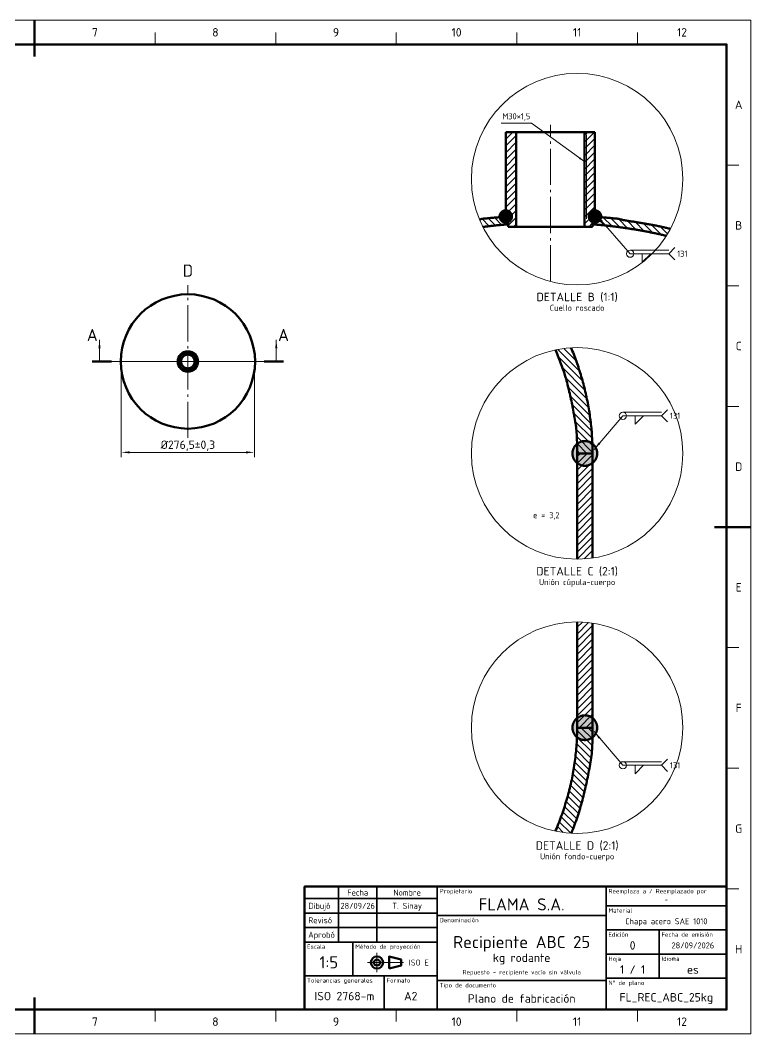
# Model space of a CAD drawing. Header units: millimetres. Extents: x 0 to 594, y 0 to 420.
# Drawn here: x 291.1 to 594, y 0 to 420 of the extents above; entities that cross this region are included whole.
import ezdxf
from ezdxf.enums import TextEntityAlignment as Align

# ---------------------------------------------------------------- set-up
doc = ezdxf.new("R2010")
doc.units = ezdxf.units.MM
doc.linetypes.add('IRAM-F-TRAZO-PUNTO', pattern=[20, 15, -2, 1, -2])
for name, color, linetype, lineweight in [('01-VISIBLE', 7, 'CONTINUOUS', 70), ('03-EJE', 1, 'IRAM-F-TRAZO-PUNTO', 18), ('04-COTA', 3, 'CONTINUOUS', 18), ('05-RAYADO', 8, 'CONTINUOUS', 18), ('06-TEXTO', 7, 'CONTINUOUS', 25), ('07-RECUADRO', 7, 'CONTINUOUS', 70), ('08-FINA', 5, 'CONTINUOUS', 18), ('10-ROTULO', 7, 'CONTINUOUS', 35), ('11-TEXTO-ROTULO', 7, 'CONTINUOUS', 25), ('12-SOLDADURA', 6, 'CONTINUOUS', 18)]:
    doc.layers.add(name, color=color, linetype=linetype, lineweight=lineweight)
doc.styles.add('ISO3098', font='isocpeur.ttf')
doc.dimstyles.new('FLAMA-IRAM', dxfattribs={"dimtxt": 3.5, "dimasz": 3.5, "dimexe": 2, "dimexo": 1.5, "dimgap": 1, "dimtad": 1, "dimdec": 1, "dimtxsty": 'ISO3098', "dimblk": 'IRAM_FLECHA', "dimblk1": 'IRAM_FLECHA', "dimblk2": 'IRAM_FLECHA', "dimcen": 2.5, "dimclrd": 3, "dimclre": 3, "dimclrt": 3, "dimazin": 3, "dimtfac": 1, "dimtmove": 0, "dimatfit": 3, "dimlwd": 18, "dimlwe": 18})

# ---------------------------------------------------------------- blocks, each defined once
blk = doc.blocks.new('IRAM_FLECHA')
blk.add_solid([(0, 0), (-1, 0.125), (-1, -0.125)])

msp = doc.modelspace()

# ---------------------------------------------------------------- hatches: boundary and pattern name
at = {"layer": '05-RAYADO'}
h = msp.add_hatch(dxfattribs=at)
h.set_pattern_fill('ANSI31', scale=0.62992)
h.paths.add_polyline_path([(493.39, 334.46), (493.39, 338.667), (492.4, 338.667), (492.4, 373.667), (496.712, 373.667), (496.712, 334.46)])
h = msp.add_hatch(dxfattribs=at)
h.set_pattern_fill('ANSI31', scale=0.62992)
h.paths.add_polyline_path([(528.41, 338.667), (528.41, 334.46), (525.088, 334.46), (525.088, 373.667), (529.4, 373.667), (529.4, 338.667)])
h = msp.add_hatch(color=7, dxfattribs=at)
h.dxf.hatch_style = 1
h.paths.add_polyline_path([(489.848, 338.868), (489.872, 339.067), (489.911, 339.264), (489.965, 339.458), (490.035, 339.646), (490.119, 339.829), (490.217, 340.004), (490.329, 340.171), (490.453, 340.329), (490.59, 340.477), (490.737, 340.613), (490.895, 340.738), (491.062, 340.849), (491.238, 340.948), (491.42, 341.032), (491.609, 341.101), (491.802, 341.156), (492, 341.195), (492.199, 341.219), (492.4, 341.227), (492.601, 341.219), (492.8, 341.195), (492.998, 341.156), (493.191, 341.101), (493.38, 341.032), (493.562, 340.948), (493.738, 340.849), (493.905, 340.738), (494.063, 340.613), (494.21, 340.477), (494.347, 340.329), (494.471, 340.171), (494.583, 340.004), (494.681, 339.829), (494.765, 339.646), (494.835, 339.458), (494.889, 339.264), (494.928, 339.067), (494.952, 338.868), (494.96, 338.667), (494.952, 338.466), (494.928, 338.266), (494.889, 338.069), (494.835, 337.876), (494.765, 337.687), (494.681, 337.504), (494.583, 337.329), (494.471, 337.162), (494.347, 337.004), (494.21, 336.856), (494.063, 336.72), (493.905, 336.596), (493.738, 336.484), (493.562, 336.386), (493.38, 336.302), (493.191, 336.232), (492.998, 336.177), (492.8, 336.138), (492.601, 336.115), (492.4, 336.107), (492.199, 336.115), (492, 336.138), (491.802, 336.177), (491.609, 336.232), (491.42, 336.302), (491.238, 336.386), (491.062, 336.484), (490.895, 336.596), (490.737, 336.72), (490.59, 336.856), (490.453, 337.004), (490.329, 337.162), (490.217, 337.329), (490.119, 337.504), (490.035, 337.687), (489.965, 337.876), (489.911, 338.069), (489.872, 338.266), (489.848, 338.466), (489.84, 338.667)])
h = msp.add_hatch(color=7, dxfattribs=at)
h.dxf.hatch_style = 1
h.paths.add_polyline_path([(531.952, 338.466), (531.928, 338.266), (531.889, 338.069), (531.835, 337.876), (531.765, 337.687), (531.681, 337.504), (531.583, 337.329), (531.471, 337.162), (531.347, 337.004), (531.21, 336.856), (531.063, 336.72), (530.905, 336.596), (530.738, 336.484), (530.562, 336.386), (530.38, 336.302), (530.191, 336.232), (529.998, 336.177), (529.8, 336.138), (529.601, 336.115), (529.4, 336.107), (529.199, 336.115), (529, 336.138), (528.802, 336.177), (528.609, 336.232), (528.42, 336.302), (528.238, 336.386), (528.062, 336.484), (527.895, 336.596), (527.737, 336.72), (527.59, 336.856), (527.453, 337.004), (527.329, 337.162), (527.217, 337.329), (527.119, 337.504), (527.035, 337.687), (526.965, 337.876), (526.911, 338.069), (526.872, 338.266), (526.848, 338.466), (526.84, 338.667), (526.848, 338.868), (526.872, 339.067), (526.911, 339.264), (526.965, 339.458), (527.035, 339.646), (527.119, 339.829), (527.217, 340.004), (527.329, 340.171), (527.453, 340.329), (527.59, 340.477), (527.737, 340.613), (527.895, 340.738), (528.062, 340.849), (528.238, 340.948), (528.42, 341.032), (528.609, 341.101), (528.802, 341.156), (529, 341.195), (529.199, 341.219), (529.4, 341.227), (529.601, 341.219), (529.8, 341.195), (529.998, 341.156), (530.191, 341.101), (530.38, 341.032), (530.562, 340.948), (530.738, 340.849), (530.905, 340.738), (531.063, 340.613), (531.21, 340.477), (531.347, 340.329), (531.471, 340.171), (531.583, 340.004), (531.681, 339.829), (531.765, 339.646), (531.835, 339.458), (531.889, 339.264), (531.928, 339.067), (531.952, 338.868), (531.96, 338.667)])
h = msp.add_hatch(dxfattribs=at)
h.set_pattern_fill('ANSI31', scale=0.62992, angle=90)
h.paths.add_polyline_path([(481.744, 337.498), (482.133, 337.608), (482.53, 337.681), (482.931, 337.737), (483.332, 337.786), (483.734, 337.831), (484.136, 337.872), (484.538, 337.913), (484.941, 337.951), (485.343, 337.989), (485.746, 338.026), (486.148, 338.062), (486.551, 338.098), (486.954, 338.133), (487.357, 338.168), (487.759, 338.203), (488.162, 338.237), (488.565, 338.271), (488.968, 338.305), (489.371, 338.338), (489.774, 338.372), (490.176, 338.405), (490.579, 338.438), (490.982, 338.471), (491.385, 338.504), (491.788, 338.537), (492.191, 338.569), (492.594, 338.602), (492.997, 338.634), (493.4, 338.667), (493.4, 335.46), (493.009, 335.428), (492.619, 335.395), (492.229, 335.362), (491.838, 335.328), (491.448, 335.293), (491.058, 335.257), (490.668, 335.221), (490.278, 335.184), (489.888, 335.146), (489.498, 335.108), (489.108, 335.068), (488.718, 335.028), (488.328, 334.988), (487.939, 334.946), (487.549, 334.904), (487.159, 334.862), (486.77, 334.818), (486.381, 334.774), (485.991, 334.729), (485.602, 334.683), (485.213, 334.637), (484.824, 334.59), (484.435, 334.542), (484.046, 334.493), (483.658, 334.444), (483.269, 334.394), (482.905, 334.346), (482.847, 334.459), (482.375, 335.426), (481.927, 336.404), (481.503, 337.392), (481.491, 337.422)])
h = msp.add_hatch(dxfattribs=at)
h.set_pattern_fill('ANSI31', scale=0.62992, angle=90)
h.paths.add_polyline_path([(528.803, 338.634), (529.206, 338.602), (529.609, 338.569), (530.012, 338.537), (530.415, 338.504), (530.818, 338.471), (531.221, 338.438), (531.624, 338.405), (532.026, 338.372), (532.429, 338.338), (532.832, 338.305), (533.235, 338.271), (533.638, 338.237), (534.041, 338.203), (534.443, 338.168), (534.846, 338.133), (535.249, 338.098), (535.652, 338.062), (536.054, 338.026), (536.457, 337.989), (536.859, 337.951), (537.262, 337.913), (537.664, 337.872), (538.066, 337.831), (538.468, 337.786), (538.869, 337.737), (539.27, 337.681), (539.667, 337.608), (540.056, 337.498), (540.443, 337.382), (540.837, 337.291), (541.233, 337.212), (541.631, 337.139), (542.029, 337.068), (542.428, 337), (542.826, 336.933), (543.225, 336.867), (543.624, 336.802), (544.023, 336.737), (544.422, 336.673), (544.821, 336.609), (545.221, 336.545), (545.62, 336.481), (546.019, 336.417), (546.418, 336.353), (546.817, 336.289), (547.216, 336.225), (547.615, 336.16), (548.014, 336.095), (548.413, 336.03), (548.812, 335.965), (549.211, 335.899), (549.61, 335.832), (550.009, 335.765), (550.407, 335.698), (550.806, 335.63), (551.204, 335.561), (551.602, 335.491), (552, 335.42), (552.398, 335.349), (552.796, 335.276), (553.193, 335.203), (553.591, 335.128), (553.988, 335.052), (554.385, 334.975), (554.781, 334.896), (555.178, 334.816), (555.574, 334.735), (555.969, 334.653), (556.365, 334.569), (556.76, 334.484), (557.155, 334.398), (557.55, 334.31), (557.944, 334.221), (558.338, 334.131), (558.732, 334.039), (559.125, 333.946), (559.518, 333.852), (559.911, 333.757), (560.304, 333.66), (560.689, 333.564), (560.658, 333.504), (560.139, 332.561), (559.597, 331.632), (559.033, 330.716), (559.003, 330.67), (558.955, 330.682), (558.573, 330.772), (558.191, 330.861), (557.81, 330.949), (557.428, 331.036), (557.046, 331.123), (556.663, 331.209), (556.281, 331.294), (555.898, 331.378), (555.515, 331.462), (555.132, 331.544), (554.749, 331.626), (554.366, 331.708), (553.982, 331.788), (553.599, 331.868), (553.215, 331.947), (552.831, 332.025), (552.447, 332.102), (552.063, 332.179), (551.678, 332.255), (551.294, 332.33), (550.909, 332.405), (550.524, 332.478), (550.139, 332.551), (549.754, 332.623), (549.369, 332.695), (548.983, 332.766), (548.598, 332.835), (548.212, 332.905), (547.826, 332.973), (547.44, 333.041), (547.054, 333.108), (546.668, 333.174), (546.282, 333.239), (545.895, 333.304), (545.509, 333.368), (545.122, 333.431), (544.735, 333.494), (544.348, 333.556), (543.961, 333.617), (543.574, 333.677), (543.187, 333.736), (542.799, 333.795), (542.412, 333.853), (542.024, 333.911), (541.636, 333.967), (541.249, 334.023), (540.861, 334.078), (540.473, 334.133), (540.084, 334.186), (539.696, 334.239), (539.308, 334.292), (538.919, 334.343), (538.531, 334.394), (538.142, 334.444), (537.754, 334.493), (537.365, 334.542), (536.976, 334.59), (536.587, 334.637), (536.198, 334.683), (535.809, 334.729), (535.419, 334.774), (535.03, 334.818), (534.641, 334.862), (534.251, 334.904), (533.861, 334.946), (533.472, 334.988), (533.082, 335.028), (532.692, 335.068), (532.302, 335.108), (531.912, 335.146), (531.522, 335.184), (531.132, 335.221), (530.742, 335.257), (530.352, 335.293), (529.962, 335.328), (529.571, 335.362), (529.181, 335.395), (528.791, 335.428), (528.4, 335.46), (528.4, 338.667)])
h = msp.add_hatch(dxfattribs=at)
h.set_pattern_fill('ANSI31', scale=0.62992, angle=90)
h.paths.add_polyline_path([(519.693, 283.823), (519.996, 283.073), (520.295, 282.322), (520.588, 281.568), (520.877, 280.813), (521.161, 280.056), (521.439, 279.297), (521.713, 278.536), (521.982, 277.774), (522.245, 277.009), (522.504, 276.243), (522.757, 275.475), (523.005, 274.706), (523.248, 273.935), (523.485, 273.162), (523.717, 272.387), (523.944, 271.611), (524.166, 270.834), (524.382, 270.054), (524.593, 269.274), (524.798, 268.492), (524.998, 267.708), (525.192, 266.924), (525.381, 266.137), (525.564, 265.35), (525.742, 264.561), (525.914, 263.771), (526.081, 262.98), (526.242, 262.188), (526.398, 261.394), (526.548, 260.6), (526.692, 259.804), (526.831, 259.008), (526.963, 258.21), (527.091, 257.412), (527.212, 256.612), (527.327, 255.812), (527.437, 255.011), (527.541, 254.209), (527.639, 253.407), (527.731, 252.603), (527.817, 251.799), (527.898, 250.995), (527.972, 250.19), (528.041, 249.384), (528.103, 248.578), (528.16, 247.772), (528.21, 246.965), (528.255, 246.157), (528.293, 245.35), (528.326, 244.542), (528.353, 243.734), (528.373, 242.925), (528.388, 242.117), (528.397, 241.309), (528.4, 240.5), (522, 240.5), (521.999, 241.284), (521.996, 242.067), (521.99, 242.851), (521.981, 243.635), (521.968, 244.418), (521.951, 245.202), (521.93, 245.985), (521.903, 246.768), (521.869, 247.551), (521.828, 248.334), (521.777, 249.116), (521.715, 249.897), (521.642, 250.677), (521.556, 251.456), (521.456, 252.233), (521.343, 253.009), (521.219, 253.783), (521.087, 254.555), (520.95, 255.327), (520.81, 256.098), (520.668, 256.869), (520.525, 257.639), (520.379, 258.409), (520.231, 259.179), (520.08, 259.948), (519.927, 260.716), (519.771, 261.484), (519.612, 262.252), (519.45, 263.018), (519.284, 263.784), (519.115, 264.549), (518.941, 265.314), (518.764, 266.077), (518.583, 266.84), (518.397, 267.601), (518.206, 268.361), (518.01, 269.12), (517.808, 269.877), (517.6, 270.633), (517.386, 271.386), (517.166, 272.138), (516.939, 272.888), (516.705, 273.636), (516.465, 274.382), (516.219, 275.126), (515.966, 275.868), (515.707, 276.608), (515.442, 277.345), (515.171, 278.081), (514.894, 278.814), (514.611, 279.545), (514.323, 280.273), (514.029, 281), (513.73, 281.724), (513.426, 282.447), (513.117, 283.167), (513.016, 283.4), (513.449, 283.491), (514.506, 283.688), (515.568, 283.859), (516.634, 284.004), (517.704, 284.122), (518.775, 284.215), (519.512, 284.26)])
h = msp.add_hatch(color=7, dxfattribs=at)
h.dxf.hatch_style = 1
h.paths.add_polyline_path([(530.304, 240.098), (530.257, 239.699), (530.179, 239.305), (530.069, 238.918), (529.93, 238.541), (529.762, 238.176), (529.566, 237.825), (529.342, 237.491), (529.093, 237.175), (528.82, 236.88), (528.525, 236.607), (528.209, 236.358), (527.875, 236.134), (527.524, 235.938), (527.159, 235.77), (526.782, 235.631), (526.395, 235.521), (526.001, 235.443), (525.602, 235.396), (525.2, 235.38), (524.798, 235.396), (524.399, 235.443), (524.005, 235.521), (523.618, 235.631), (523.241, 235.77), (522.876, 235.938), (522.525, 236.134), (522.191, 236.358), (521.875, 236.607), (521.58, 236.88), (521.307, 237.175), (521.058, 237.491), (520.834, 237.825), (520.638, 238.176), (520.47, 238.541), (520.331, 238.918), (520.221, 239.305), (520.143, 239.699), (520.096, 240.098), (520.08, 240.5), (520.096, 240.902), (520.143, 241.301), (520.221, 241.695), (520.331, 242.082), (520.47, 242.459), (520.638, 242.824), (520.834, 243.175), (521.058, 243.509), (521.307, 243.825), (521.58, 244.12), (521.875, 244.393), (522.191, 244.642), (522.525, 244.866), (522.876, 245.062), (523.241, 245.23), (523.618, 245.369), (524.005, 245.479), (524.399, 245.557), (524.798, 245.604), (525.2, 245.62), (525.602, 245.604), (526.001, 245.557), (526.395, 245.479), (526.782, 245.369), (527.159, 245.23), (527.524, 245.062), (527.875, 244.866), (528.209, 244.642), (528.525, 244.393), (528.82, 244.12), (529.093, 243.825), (529.342, 243.509), (529.566, 243.175), (529.762, 242.824), (529.93, 242.459), (530.069, 242.082), (530.179, 241.695), (530.257, 241.301), (530.304, 240.902), (530.32, 240.5)])
h = msp.add_hatch(dxfattribs=at)
h.set_pattern_fill('ANSI31', scale=0.62992)
h.paths.add_polyline_path([(528.4, 240.5), (528.4, 197.137), (527.366, 196.996), (526.296, 196.878), (525.225, 196.785), (524.151, 196.719), (523.076, 196.68), (522, 196.667), (522, 240.5)])
h = msp.add_hatch(dxfattribs=at)
h.set_pattern_fill('ANSI31', scale=0.62992)
h.paths.add_polyline_path([(528.4, 126.833), (522, 126.833), (522, 170.667), (523.076, 170.653), (524.151, 170.614), (525.225, 170.548), (526.296, 170.456), (527.366, 170.337), (528.4, 170.197)])
h = msp.add_hatch(color=7, dxfattribs=at)
h.dxf.hatch_style = 1
h.paths.add_polyline_path([(530.304, 126.432), (530.257, 126.032), (530.179, 125.638), (530.069, 125.251), (529.93, 124.874), (529.762, 124.509), (529.566, 124.158), (529.342, 123.824), (529.093, 123.508), (528.82, 123.213), (528.525, 122.94), (528.209, 122.691), (527.875, 122.468), (527.524, 122.271), (527.159, 122.103), (526.782, 121.964), (526.395, 121.855), (526.001, 121.776), (525.602, 121.729), (525.2, 121.713), (524.798, 121.729), (524.399, 121.776), (524.005, 121.855), (523.618, 121.964), (523.241, 122.103), (522.876, 122.271), (522.525, 122.468), (522.191, 122.691), (521.875, 122.94), (521.58, 123.213), (521.307, 123.508), (521.058, 123.824), (520.834, 124.158), (520.638, 124.509), (520.47, 124.874), (520.331, 125.251), (520.221, 125.638), (520.143, 126.032), (520.096, 126.432), (520.08, 126.833), (520.096, 127.235), (520.143, 127.634), (520.221, 128.029), (520.331, 128.416), (520.47, 128.793), (520.638, 129.158), (520.834, 129.509), (521.058, 129.843), (521.307, 130.159), (521.58, 130.454), (521.875, 130.727), (522.191, 130.976), (522.525, 131.199), (522.876, 131.395), (523.241, 131.564), (523.618, 131.703), (524.005, 131.812), (524.399, 131.89), (524.798, 131.938), (525.2, 131.953), (525.602, 131.938), (526.001, 131.89), (526.395, 131.812), (526.782, 131.703), (527.159, 131.564), (527.524, 131.395), (527.875, 131.199), (528.209, 130.976), (528.525, 130.727), (528.82, 130.454), (529.093, 130.159), (529.342, 129.843), (529.566, 129.509), (529.762, 129.158), (529.93, 128.793), (530.069, 128.416), (530.179, 128.029), (530.257, 127.634), (530.304, 127.235), (530.32, 126.833)])
h = msp.add_hatch(dxfattribs=at)
h.set_pattern_fill('ANSI31', scale=0.62992, angle=90)
h.paths.add_polyline_path([(528.399, 125.937), (528.395, 125.041), (528.388, 124.145), (528.377, 123.249), (528.362, 122.353), (528.343, 121.457), (528.317, 120.562), (528.285, 119.666), (528.244, 118.771), (528.194, 117.876), (528.132, 116.982), (528.056, 116.089), (527.965, 115.198), (527.857, 114.309), (527.731, 113.421), (527.588, 112.537), (527.431, 111.655), (527.264, 110.774), (527.092, 109.895), (526.917, 109.016), (526.741, 108.137), (526.562, 107.259), (526.382, 106.382), (526.199, 105.504), (526.013, 104.628), (525.823, 103.752), (525.631, 102.877), (525.435, 102.002), (525.235, 101.129), (525.031, 100.256), (524.823, 99.385), (524.61, 98.514), (524.392, 97.645), (524.169, 96.777), (523.941, 95.911), (523.706, 95.046), (523.464, 94.183), (523.216, 93.322), (522.96, 92.464), (522.695, 91.607), (522.423, 90.754), (522.143, 89.903), (521.855, 89.054), (521.559, 88.208), (521.255, 87.365), (520.943, 86.525), (520.624, 85.688), (520.297, 84.854), (519.963, 84.022), (519.622, 83.194), (519.57, 83.07), (518.775, 83.119), (517.704, 83.211), (516.634, 83.33), (515.568, 83.474), (514.506, 83.645), (513.449, 83.842), (513.003, 83.937), (513.215, 84.435), (513.551, 85.239), (513.88, 86.046), (514.204, 86.856), (514.522, 87.668), (514.834, 88.482), (515.14, 89.298), (515.44, 90.117), (515.733, 90.938), (516.02, 91.761), (516.301, 92.586), (516.576, 93.413), (516.844, 94.243), (517.106, 95.074), (517.362, 95.908), (517.61, 96.743), (517.853, 97.581), (518.089, 98.42), (518.318, 99.261), (518.541, 100.104), (518.757, 100.949), (518.967, 101.795), (519.169, 102.643), (519.366, 103.492), (519.555, 104.343), (519.738, 105.196), (519.913, 106.05), (520.082, 106.905), (520.244, 107.761), (520.399, 108.619), (520.548, 109.478), (520.689, 110.339), (520.823, 111.2), (520.95, 112.063), (521.07, 112.926), (521.182, 113.791), (521.288, 114.656), (521.386, 115.522), (521.477, 116.389), (521.561, 117.257), (521.637, 118.125), (521.706, 118.995), (521.768, 119.864), (521.822, 120.734), (521.87, 121.605), (521.91, 122.476), (521.942, 123.347), (521.967, 124.218), (521.986, 125.09), (521.996, 125.962), (522, 126.833), (528.4, 126.833)])
at = {"layer": '08-FINA'}
h = msp.add_hatch(color=7, dxfattribs=at)
h.dxf.hatch_style = 1
h.paths.add_polyline_path([(525.088, 361.417), (523.301, 363.211), (522.831, 362.564)])
h = msp.add_hatch(color=7, dxfattribs=at)
h.dxf.hatch_style = 1
h.paths.add_polyline_path([(530, 339.267), (531.976, 336.345), (532.634, 336.921)])
h = msp.add_hatch(color=7, dxfattribs=at)
h.dxf.hatch_style = 1
h.paths.add_polyline_path([(323.925, 287.588), (323.488, 284.088), (324.363, 284.088)])
h = msp.add_hatch(color=7, dxfattribs=at)
h.dxf.hatch_style = 1
h.paths.add_polyline_path([(397.225, 287.588), (396.787, 284.088), (397.662, 284.088)])
h = msp.add_hatch(color=7, dxfattribs=at)
h.dxf.hatch_style = 1
h.paths.add_polyline_path([(529, 242.1), (531.61, 244.473), (530.946, 245.042)])
h = msp.add_hatch(color=7, dxfattribs=at)
h.dxf.hatch_style = 1
h.paths.add_polyline_path([(529, 125.233), (530.946, 122.291), (531.61, 122.861)])

# ---------------------------------------------------------------- linework, layer by layer
at = {"layer": '01-VISIBLE'}
for p, q in [((360.275, 250.746), (360.275, 250.748)), ((360.275, 250.746), (360.875, 250.746)), ((360.875, 250.746), (360.875, 250.748))]:
    msp.add_line(p, q, dxfattribs=at)
for points in [[(496.712, 373.667), (492.4, 373.667)], [(492.4, 338.667), (492.4, 373.667)], [(496.712, 334.46), (496.712, 373.667)], [(525.088, 373.667), (524.786, 373.667), (524.484, 373.667), (524.182, 373.667), (523.881, 373.667), (523.579, 373.667), (523.277, 373.667), (522.975, 373.667), (522.673, 373.667), (522.371, 373.667), (522.069, 373.667), (521.767, 373.667), (521.466, 373.667), (521.164, 373.667), (520.862, 373.667), (520.56, 373.667), (520.258, 373.667), (519.956, 373.667), (519.654, 373.667), (519.352, 373.667), (519.051, 373.667), (518.749, 373.667), (518.447, 373.667), (518.145, 373.667), (517.843, 373.667), (517.541, 373.667), (517.239, 373.667), (516.937, 373.667), (516.636, 373.667), (516.334, 373.667), (516.032, 373.667), (515.73, 373.667), (515.428, 373.667), (515.126, 373.667), (514.824, 373.667), (514.522, 373.667), (514.221, 373.667), (513.919, 373.667), (513.617, 373.667), (513.315, 373.667), (513.013, 373.667), (512.711, 373.667), (512.409, 373.667), (512.107, 373.667), (511.806, 373.667), (511.504, 373.667), (511.202, 373.667), (510.9, 373.667), (510.598, 373.667), (510.296, 373.667), (509.994, 373.667), (509.693, 373.667), (509.391, 373.667), (509.089, 373.667), (508.787, 373.667), (508.485, 373.667), (508.183, 373.667), (507.881, 373.667), (507.579, 373.667), (507.278, 373.667), (506.976, 373.667), (506.674, 373.667), (506.372, 373.667), (506.07, 373.667), (505.768, 373.667), (505.466, 373.667), (505.164, 373.667), (504.863, 373.667), (504.561, 373.667), (504.259, 373.667), (503.957, 373.667), (503.655, 373.667), (503.353, 373.667), (503.051, 373.667), (502.749, 373.667), (502.448, 373.667), (502.146, 373.667), (501.844, 373.667), (501.542, 373.667), (501.24, 373.667), (500.938, 373.667), (500.636, 373.667), (500.334, 373.667), (500.033, 373.667), (499.731, 373.667), (499.429, 373.667), (499.127, 373.667), (498.825, 373.667), (498.523, 373.667), (498.221, 373.667), (497.919, 373.667), (497.618, 373.667), (497.316, 373.667), (497.014, 373.667), (496.712, 373.667)], [(529.4, 373.667), (525.088, 373.667)], [(525.088, 373.667), (525.088, 334.46)], [(529.4, 338.667), (529.4, 373.667)], [(492.4, 341.227), (492.299, 341.225), (492.199, 341.219), (492.099, 341.209), (492, 341.195), (491.901, 341.177), (491.802, 341.156), (491.705, 341.131), (491.609, 341.101), (491.514, 341.068), (491.42, 341.032), (491.328, 340.992), (491.238, 340.948), (491.149, 340.9), (491.062, 340.849), (490.978, 340.795), (490.895, 340.738), (490.815, 340.677), (490.737, 340.613), (490.662, 340.547), (490.59, 340.477), (490.52, 340.404), (490.453, 340.329), (490.39, 340.252), (490.329, 340.171), (490.271, 340.089), (490.217, 340.004), (490.166, 339.918), (490.119, 339.829), (490.075, 339.738), (490.035, 339.646), (489.998, 339.553), (489.965, 339.458), (489.936, 339.362), (489.911, 339.264), (489.889, 339.166), (489.872, 339.067), (489.858, 338.968), (489.848, 338.868), (489.842, 338.767), (489.84, 338.667)], [(492.4, 336.107), (492.501, 336.109), (492.601, 336.115), (492.701, 336.124), (492.8, 336.138), (492.899, 336.156), (492.998, 336.177), (493.095, 336.203), (493.191, 336.232), (493.286, 336.265), (493.38, 336.302), (493.472, 336.342), (493.562, 336.386), (493.651, 336.433), (493.738, 336.484), (493.822, 336.538), (493.905, 336.596), (493.985, 336.656), (494.063, 336.72), (494.138, 336.787), (494.21, 336.856), (494.28, 336.929), (494.347, 337.004), (494.41, 337.082), (494.471, 337.162), (494.529, 337.244), (494.583, 337.329), (494.634, 337.416), (494.681, 337.504), (494.725, 337.595), (494.765, 337.687), (494.802, 337.781), (494.835, 337.876), (494.864, 337.972), (494.889, 338.069), (494.911, 338.167), (494.928, 338.266), (494.942, 338.366), (494.952, 338.466), (494.958, 338.566), (494.96, 338.667), (494.958, 338.767), (494.952, 338.868), (494.942, 338.968), (494.928, 339.067), (494.911, 339.166), (494.889, 339.264), (494.864, 339.362), (494.835, 339.458), (494.802, 339.553), (494.765, 339.646), (494.725, 339.738), (494.681, 339.829), (494.634, 339.918), (494.583, 340.004), (494.529, 340.089), (494.471, 340.171), (494.41, 340.252), (494.347, 340.329), (494.28, 340.404), (494.21, 340.477), (494.138, 340.547), (494.063, 340.613), (493.985, 340.677), (493.905, 340.738), (493.822, 340.795), (493.738, 340.849), (493.651, 340.9), (493.562, 340.948), (493.472, 340.992), (493.38, 341.032), (493.286, 341.068), (493.191, 341.101), (493.095, 341.131), (492.998, 341.156), (492.899, 341.177), (492.8, 341.195), (492.701, 341.209), (492.601, 341.219), (492.501, 341.225), (492.4, 341.227)], [(529.4, 341.227), (529.299, 341.225), (529.199, 341.219), (529.099, 341.209), (529, 341.195), (528.901, 341.177), (528.802, 341.156), (528.705, 341.131), (528.609, 341.101), (528.514, 341.068), (528.42, 341.032), (528.328, 340.992), (528.238, 340.948), (528.149, 340.9), (528.062, 340.849), (527.978, 340.795), (527.895, 340.738), (527.815, 340.677), (527.737, 340.613), (527.662, 340.547), (527.59, 340.477), (527.52, 340.404), (527.453, 340.329), (527.39, 340.252), (527.329, 340.171), (527.271, 340.089), (527.217, 340.004), (527.166, 339.918), (527.119, 339.829), (527.075, 339.738), (527.035, 339.646), (526.998, 339.553), (526.965, 339.458), (526.936, 339.362), (526.911, 339.264), (526.889, 339.166), (526.872, 339.067), (526.858, 338.968), (526.848, 338.868), (526.842, 338.767), (526.84, 338.667), (526.842, 338.566), (526.848, 338.466), (526.858, 338.366), (526.872, 338.266), (526.889, 338.167), (526.911, 338.069), (526.936, 337.972), (526.965, 337.876), (526.998, 337.781), (527.035, 337.687), (527.075, 337.595), (527.119, 337.504), (527.166, 337.416), (527.217, 337.329), (527.271, 337.244), (527.329, 337.162), (527.39, 337.082), (527.453, 337.004), (527.52, 336.929), (527.59, 336.856), (527.662, 336.787), (527.737, 336.72), (527.815, 336.656), (527.895, 336.596), (527.978, 336.538), (528.062, 336.484), (528.149, 336.433), (528.238, 336.386), (528.328, 336.342), (528.42, 336.302), (528.514, 336.265), (528.609, 336.232), (528.705, 336.203), (528.802, 336.177), (528.901, 336.156), (529, 336.138), (529.099, 336.124), (529.199, 336.115), (529.299, 336.109), (529.4, 336.107)], [(531.96, 338.667), (531.958, 338.767), (531.952, 338.868), (531.942, 338.968), (531.928, 339.067), (531.911, 339.166), (531.889, 339.264), (531.864, 339.362), (531.835, 339.458), (531.802, 339.553), (531.765, 339.646), (531.725, 339.738), (531.681, 339.829), (531.634, 339.918), (531.583, 340.004), (531.529, 340.089), (531.471, 340.171), (531.41, 340.252), (531.347, 340.329), (531.28, 340.404), (531.21, 340.477), (531.138, 340.547), (531.063, 340.613), (530.985, 340.677), (530.905, 340.738), (530.822, 340.795), (530.738, 340.849), (530.651, 340.9), (530.562, 340.948), (530.472, 340.992), (530.38, 341.032), (530.286, 341.068), (530.191, 341.101), (530.095, 341.131), (529.998, 341.156), (529.899, 341.177), (529.8, 341.195), (529.701, 341.209), (529.601, 341.219), (529.501, 341.225), (529.4, 341.227)], [(481.491, 337.422), (481.744, 337.498), (482.133, 337.608), (482.53, 337.681), (482.931, 337.737), (483.332, 337.786), (483.734, 337.831), (484.136, 337.872), (484.538, 337.913), (484.941, 337.951), (485.343, 337.989), (485.746, 338.026), (486.148, 338.062), (486.551, 338.098), (486.954, 338.133), (487.357, 338.168), (487.759, 338.203), (488.162, 338.237), (488.565, 338.271), (488.968, 338.305), (489.371, 338.338), (489.774, 338.372), (490.176, 338.405), (490.579, 338.438), (490.982, 338.471), (491.385, 338.504), (491.788, 338.537), (492.191, 338.569), (492.594, 338.602), (492.997, 338.634), (493.4, 338.667)], [(489.84, 338.667), (489.842, 338.566), (489.848, 338.466), (489.858, 338.366), (489.872, 338.266), (489.889, 338.167), (489.911, 338.069), (489.936, 337.972), (489.965, 337.876), (489.998, 337.781), (490.035, 337.687), (490.075, 337.595), (490.119, 337.504), (490.166, 337.416), (490.217, 337.329), (490.271, 337.244), (490.329, 337.162), (490.39, 337.082), (490.453, 337.004), (490.52, 336.929), (490.59, 336.856), (490.662, 336.787), (490.737, 336.72), (490.815, 336.656), (490.895, 336.596), (490.978, 336.538), (491.062, 336.484), (491.149, 336.433), (491.238, 336.386), (491.328, 336.342), (491.42, 336.302), (491.514, 336.265), (491.609, 336.232), (491.705, 336.203), (491.802, 336.177), (491.901, 336.156), (492, 336.138), (492.099, 336.124), (492.199, 336.115), (492.299, 336.109), (492.4, 336.107)], [(493.39, 338.667), (492.4, 338.667)], [(493.39, 334.46), (493.39, 338.667)], [(493.4, 338.667), (493.4, 335.46)], [(560.689, 333.564), (560.304, 333.66), (559.911, 333.757), (559.518, 333.852), (559.125, 333.946), (558.732, 334.039), (558.338, 334.131), (557.944, 334.221), (557.55, 334.31), (557.155, 334.398), (556.76, 334.484), (556.365, 334.569), (555.969, 334.653), (555.574, 334.735), (555.178, 334.816), (554.781, 334.896), (554.385, 334.975), (553.988, 335.052), (553.591, 335.128), (553.193, 335.203), (552.796, 335.276), (552.398, 335.349), (552, 335.42), (551.602, 335.491), (551.204, 335.561), (550.806, 335.63), (550.407, 335.698), (550.009, 335.765), (549.61, 335.832), (549.211, 335.899), (548.812, 335.965), (548.413, 336.03), (548.014, 336.095), (547.615, 336.16), (547.216, 336.225), (546.817, 336.289), (546.418, 336.353), (546.019, 336.417), (545.62, 336.481), (545.221, 336.545), (544.821, 336.609), (544.422, 336.673), (544.023, 336.737), (543.624, 336.802), (543.225, 336.867), (542.826, 336.933), (542.428, 337), (542.029, 337.068), (541.631, 337.139), (541.233, 337.212), (540.837, 337.291), (540.443, 337.382), (540.056, 337.498), (539.667, 337.608), (539.27, 337.681), (538.869, 337.737), (538.468, 337.786), (538.066, 337.831), (537.664, 337.872), (537.262, 337.913), (536.859, 337.951), (536.457, 337.989), (536.054, 338.026), (535.652, 338.062), (535.249, 338.098), (534.846, 338.133), (534.443, 338.168), (534.041, 338.203), (533.638, 338.237), (533.235, 338.271), (532.832, 338.305), (532.429, 338.338), (532.026, 338.372), (531.624, 338.405), (531.221, 338.438), (530.818, 338.471), (530.415, 338.504), (530.012, 338.537), (529.609, 338.569), (529.206, 338.602), (528.803, 338.634), (528.4, 338.667)], [(528.4, 338.667), (528.4, 335.46)], [(528.41, 334.46), (528.41, 338.667)], [(529.4, 338.667), (528.41, 338.667)], [(529.4, 336.107), (529.501, 336.109), (529.601, 336.115), (529.701, 336.124), (529.8, 336.138), (529.899, 336.156), (529.998, 336.177), (530.095, 336.203), (530.191, 336.232), (530.286, 336.265), (530.38, 336.302), (530.472, 336.342), (530.562, 336.386), (530.651, 336.433), (530.738, 336.484), (530.822, 336.538), (530.905, 336.596), (530.985, 336.656), (531.063, 336.72), (531.138, 336.787), (531.21, 336.856), (531.28, 336.929), (531.347, 337.004), (531.41, 337.082), (531.471, 337.162), (531.529, 337.244), (531.583, 337.329), (531.634, 337.416), (531.681, 337.504), (531.725, 337.595), (531.765, 337.687), (531.802, 337.781), (531.835, 337.876), (531.864, 337.972), (531.889, 338.069), (531.911, 338.167), (531.928, 338.266), (531.942, 338.366), (531.952, 338.466), (531.958, 338.566), (531.96, 338.667)], [(493.4, 335.46), (493.009, 335.428), (492.619, 335.395), (492.229, 335.362), (491.838, 335.328), (491.448, 335.293), (491.058, 335.257), (490.668, 335.221), (490.278, 335.184), (489.888, 335.146), (489.498, 335.108), (489.108, 335.068), (488.718, 335.028), (488.328, 334.988), (487.939, 334.946), (487.549, 334.904), (487.159, 334.862), (486.77, 334.818), (486.381, 334.774), (485.991, 334.729), (485.602, 334.683), (485.213, 334.637), (484.824, 334.59), (484.435, 334.542), (484.046, 334.493), (483.658, 334.444), (483.269, 334.394), (482.905, 334.346)], [(496.712, 334.46), (493.39, 334.46)], [(525.088, 334.46), (524.786, 334.46), (524.484, 334.46), (524.182, 334.46), (523.881, 334.46), (523.579, 334.46), (523.277, 334.46), (522.975, 334.46), (522.673, 334.46), (522.371, 334.46), (522.069, 334.46), (521.767, 334.46), (521.466, 334.46), (521.164, 334.46), (520.862, 334.46), (520.56, 334.46), (520.258, 334.46), (519.956, 334.46), (519.654, 334.46), (519.352, 334.46), (519.051, 334.46), (518.749, 334.46), (518.447, 334.46), (518.145, 334.46), (517.843, 334.46), (517.541, 334.46), (517.239, 334.46), (516.937, 334.46), (516.636, 334.46), (516.334, 334.46), (516.032, 334.46), (515.73, 334.46), (515.428, 334.46), (515.126, 334.46), (514.824, 334.46), (514.522, 334.46), (514.221, 334.46), (513.919, 334.46), (513.617, 334.46), (513.315, 334.46), (513.013, 334.46), (512.711, 334.46), (512.409, 334.46), (512.107, 334.46), (511.806, 334.46), (511.504, 334.46), (511.202, 334.46), (510.9, 334.46), (510.598, 334.46), (510.296, 334.46), (509.994, 334.46), (509.693, 334.46), (509.391, 334.46), (509.089, 334.46), (508.787, 334.46), (508.485, 334.46), (508.183, 334.46), (507.881, 334.46), (507.579, 334.46), (507.278, 334.46), (506.976, 334.46), (506.674, 334.46), (506.372, 334.46), (506.07, 334.46), (505.768, 334.46), (505.466, 334.46), (505.164, 334.46), (504.863, 334.46), (504.561, 334.46), (504.259, 334.46), (503.957, 334.46), (503.655, 334.46), (503.353, 334.46), (503.051, 334.46), (502.749, 334.46), (502.448, 334.46), (502.146, 334.46), (501.844, 334.46), (501.542, 334.46), (501.24, 334.46), (500.938, 334.46), (500.636, 334.46), (500.334, 334.46), (500.033, 334.46), (499.731, 334.46), (499.429, 334.46), (499.127, 334.46), (498.825, 334.46), (498.523, 334.46), (498.221, 334.46), (497.919, 334.46), (497.618, 334.46), (497.316, 334.46), (497.014, 334.46), (496.712, 334.46)], [(528.41, 334.46), (525.088, 334.46)], [(528.4, 335.46), (528.791, 335.428), (529.181, 335.395), (529.571, 335.362), (529.962, 335.328), (530.352, 335.293), (530.742, 335.257), (531.132, 335.221), (531.522, 335.184), (531.912, 335.146), (532.302, 335.108), (532.692, 335.068), (533.082, 335.028), (533.472, 334.988), (533.861, 334.946), (534.251, 334.904), (534.641, 334.862), (535.03, 334.818), (535.419, 334.774), (535.809, 334.729), (536.198, 334.683), (536.587, 334.637), (536.976, 334.59), (537.365, 334.542), (537.754, 334.493), (538.142, 334.444), (538.531, 334.394), (538.919, 334.343), (539.308, 334.292), (539.696, 334.239), (540.084, 334.186), (540.473, 334.133), (540.861, 334.078), (541.249, 334.023), (541.636, 333.967), (542.024, 333.911), (542.412, 333.853), (542.799, 333.795), (543.187, 333.736), (543.574, 333.677), (543.961, 333.617), (544.348, 333.556), (544.735, 333.494), (545.122, 333.431), (545.509, 333.368), (545.895, 333.304), (546.282, 333.239), (546.668, 333.174), (547.054, 333.108), (547.44, 333.041), (547.826, 332.973), (548.212, 332.905), (548.598, 332.835), (548.983, 332.766), (549.369, 332.695), (549.754, 332.623), (550.139, 332.551), (550.524, 332.478), (550.909, 332.405), (551.294, 332.33), (551.678, 332.255), (552.063, 332.179), (552.447, 332.102), (552.831, 332.025), (553.215, 331.947), (553.599, 331.868), (553.982, 331.788), (554.366, 331.708), (554.749, 331.626), (555.132, 331.544), (555.515, 331.462), (555.898, 331.378), (556.281, 331.294), (556.663, 331.209), (557.046, 331.123), (557.428, 331.036), (557.81, 330.949), (558.191, 330.861), (558.573, 330.772), (558.955, 330.682), (559.003, 330.67)], [(513.016, 283.4), (513.117, 283.167), (513.426, 282.447), (513.73, 281.724), (514.029, 281), (514.323, 280.273), (514.611, 279.545), (514.894, 278.814), (515.171, 278.081), (515.442, 277.345), (515.707, 276.608), (515.966, 275.868), (516.219, 275.126), (516.465, 274.382), (516.705, 273.636), (516.939, 272.888), (517.166, 272.138), (517.386, 271.386), (517.6, 270.633), (517.808, 269.877), (518.01, 269.12), (518.206, 268.361), (518.397, 267.601), (518.583, 266.84), (518.764, 266.077), (518.941, 265.314), (519.115, 264.549), (519.284, 263.784), (519.45, 263.018), (519.612, 262.252), (519.771, 261.484), (519.927, 260.716), (520.08, 259.948), (520.231, 259.179), (520.379, 258.409), (520.525, 257.639), (520.668, 256.869), (520.81, 256.098), (520.95, 255.327), (521.087, 254.555), (521.219, 253.783), (521.343, 253.009), (521.456, 252.233), (521.556, 251.456), (521.642, 250.677), (521.715, 249.897), (521.777, 249.116), (521.828, 248.334), (521.869, 247.551), (521.903, 246.768), (521.93, 245.985), (521.951, 245.202), (521.968, 244.418), (521.981, 243.635), (521.99, 242.851), (521.996, 242.067), (521.999, 241.284), (522, 240.5)], [(528.4, 240.5), (528.397, 241.309), (528.388, 242.117), (528.373, 242.925), (528.353, 243.734), (528.326, 244.542), (528.293, 245.35), (528.255, 246.157), (528.21, 246.965), (528.16, 247.772), (528.103, 248.578), (528.041, 249.384), (527.972, 250.19), (527.898, 250.995), (527.817, 251.799), (527.731, 252.603), (527.639, 253.407), (527.541, 254.209), (527.437, 255.011), (527.327, 255.812), (527.212, 256.612), (527.091, 257.412), (526.963, 258.21), (526.831, 259.008), (526.692, 259.804), (526.548, 260.6), (526.398, 261.394), (526.242, 262.188), (526.081, 262.98), (525.914, 263.771), (525.742, 264.561), (525.564, 265.35), (525.381, 266.137), (525.192, 266.924), (524.998, 267.708), (524.798, 268.492), (524.593, 269.274), (524.382, 270.054), (524.166, 270.834), (523.944, 271.611), (523.717, 272.387), (523.485, 273.162), (523.248, 273.935), (523.005, 274.706), (522.757, 275.475), (522.504, 276.243), (522.245, 277.009), (521.982, 277.774), (521.713, 278.536), (521.439, 279.297), (521.161, 280.056), (520.877, 280.813), (520.588, 281.568), (520.295, 282.322), (519.996, 283.073), (519.693, 283.823), (519.512, 284.26)], [(525.2, 245.62), (524.999, 245.616), (524.798, 245.604), (524.598, 245.585), (524.399, 245.557), (524.201, 245.522), (524.005, 245.479), (523.81, 245.428), (523.618, 245.369), (523.428, 245.304), (523.241, 245.23), (523.056, 245.15), (522.876, 245.062), (522.698, 244.967), (522.525, 244.866), (522.355, 244.757), (522.191, 244.642), (522.03, 244.521), (521.875, 244.393), (521.725, 244.26), (521.58, 244.12), (521.44, 243.975), (521.307, 243.825), (521.179, 243.67), (521.058, 243.509), (520.943, 243.345), (520.834, 243.175), (520.733, 243.002), (520.638, 242.824), (520.55, 242.644), (520.47, 242.459), (520.396, 242.272), (520.331, 242.082), (520.272, 241.89), (520.221, 241.695), (520.178, 241.499), (520.143, 241.301), (520.115, 241.102), (520.096, 240.902), (520.084, 240.701), (520.08, 240.5), (520.084, 240.299), (520.096, 240.098), (520.115, 239.898), (520.143, 239.699), (520.178, 239.501), (520.221, 239.305), (520.272, 239.11), (520.331, 238.918), (520.396, 238.728), (520.47, 238.541), (520.55, 238.356), (520.638, 238.176), (520.733, 237.998), (520.834, 237.825), (520.943, 237.655), (521.058, 237.491), (521.179, 237.33), (521.307, 237.175), (521.44, 237.025), (521.58, 236.88), (521.725, 236.74), (521.875, 236.607), (522.03, 236.479), (522.191, 236.358), (522.355, 236.243), (522.525, 236.134), (522.698, 236.033), (522.876, 235.938), (523.056, 235.85), (523.241, 235.77), (523.428, 235.696), (523.618, 235.631), (523.81, 235.572), (524.005, 235.521), (524.201, 235.478), (524.399, 235.443), (524.598, 235.415), (524.798, 235.396), (524.999, 235.384), (525.2, 235.38)], [(530.32, 240.5), (530.316, 240.701), (530.304, 240.902), (530.285, 241.102), (530.257, 241.301), (530.222, 241.499), (530.179, 241.695), (530.128, 241.89), (530.069, 242.082), (530.004, 242.272), (529.93, 242.459), (529.85, 242.644), (529.762, 242.824), (529.667, 243.002), (529.566, 243.175), (529.457, 243.345), (529.342, 243.509), (529.221, 243.67), (529.093, 243.825), (528.96, 243.975), (528.82, 244.12), (528.675, 244.26), (528.525, 244.393), (528.37, 244.521), (528.209, 244.642), (528.045, 244.757), (527.875, 244.866), (527.702, 244.967), (527.524, 245.062), (527.344, 245.15), (527.159, 245.23), (526.972, 245.304), (526.782, 245.369), (526.59, 245.428), (526.395, 245.479), (526.199, 245.522), (526.001, 245.557), (525.802, 245.585), (525.602, 245.604), (525.401, 245.616), (525.2, 245.62)], [(528.4, 240.5), (522, 240.5)], [(522, 196.667), (522, 240.5)], [(522, 240.5), (528.4, 240.5)], [(525.2, 235.38), (525.401, 235.384), (525.602, 235.396), (525.802, 235.415), (526.001, 235.443), (526.199, 235.478), (526.395, 235.521), (526.59, 235.572), (526.782, 235.631), (526.972, 235.696), (527.159, 235.77), (527.344, 235.85), (527.524, 235.938), (527.702, 236.033), (527.875, 236.134), (528.045, 236.243), (528.209, 236.358), (528.37, 236.479), (528.525, 236.607), (528.675, 236.74), (528.82, 236.88), (528.96, 237.025), (529.093, 237.175), (529.221, 237.33), (529.342, 237.491), (529.457, 237.655), (529.566, 237.825), (529.667, 237.998), (529.762, 238.176), (529.85, 238.356), (529.93, 238.541), (530.004, 238.728), (530.069, 238.918), (530.128, 239.11), (530.179, 239.305), (530.222, 239.501), (530.257, 239.699), (530.285, 239.898), (530.304, 240.098), (530.316, 240.299), (530.32, 240.5)], [(528.4, 197.137), (528.4, 240.5)], [(522, 126.833), (522, 170.667)], [(528.4, 126.833), (528.4, 170.197)], [(525.2, 131.953), (524.999, 131.949), (524.798, 131.938), (524.598, 131.918), (524.399, 131.89), (524.201, 131.855), (524.005, 131.812), (523.81, 131.761), (523.618, 131.703), (523.428, 131.637), (523.241, 131.564), (523.056, 131.483), (522.876, 131.395), (522.698, 131.301), (522.525, 131.199), (522.355, 131.09), (522.191, 130.976), (522.03, 130.854), (521.875, 130.727), (521.725, 130.593), (521.58, 130.454), (521.44, 130.309), (521.307, 130.159), (521.179, 130.003), (521.058, 129.843), (520.943, 129.678), (520.834, 129.509), (520.733, 129.335), (520.638, 129.158), (520.55, 128.977), (520.47, 128.793), (520.396, 128.605), (520.331, 128.416), (520.272, 128.223), (520.221, 128.029), (520.178, 127.832), (520.143, 127.634), (520.115, 127.435), (520.096, 127.235), (520.084, 127.034), (520.08, 126.833), (520.084, 126.632), (520.096, 126.432), (520.115, 126.232), (520.143, 126.032), (520.178, 125.834), (520.221, 125.638), (520.272, 125.444), (520.331, 125.251), (520.396, 125.061), (520.47, 124.874), (520.55, 124.69), (520.638, 124.509), (520.733, 124.332), (520.834, 124.158), (520.943, 123.989), (521.058, 123.824), (521.179, 123.664), (521.307, 123.508), (521.44, 123.358), (521.58, 123.213), (521.725, 123.074), (521.875, 122.94), (522.03, 122.813), (522.191, 122.691), (522.355, 122.576), (522.525, 122.468), (522.698, 122.366), (522.876, 122.271), (523.056, 122.184), (523.241, 122.103), (523.428, 122.03), (523.618, 121.964), (523.81, 121.906), (524.005, 121.855), (524.201, 121.812), (524.399, 121.776), (524.598, 121.749), (524.798, 121.729), (524.999, 121.717), (525.2, 121.713)], [(530.32, 126.833), (530.316, 127.034), (530.304, 127.235), (530.285, 127.435), (530.257, 127.634), (530.222, 127.832), (530.179, 128.029), (530.128, 128.223), (530.069, 128.416), (530.004, 128.605), (529.93, 128.793), (529.85, 128.977), (529.762, 129.158), (529.667, 129.335), (529.566, 129.509), (529.457, 129.678), (529.342, 129.843), (529.221, 130.003), (529.093, 130.159), (528.96, 130.309), (528.82, 130.454), (528.675, 130.593), (528.525, 130.727), (528.37, 130.854), (528.209, 130.976), (528.045, 131.09), (527.875, 131.199), (527.702, 131.301), (527.524, 131.395), (527.344, 131.483), (527.159, 131.564), (526.972, 131.637), (526.782, 131.703), (526.59, 131.761), (526.395, 131.812), (526.199, 131.855), (526.001, 131.89), (525.802, 131.918), (525.602, 131.938), (525.401, 131.949), (525.2, 131.953)], [(522, 126.833), (521.996, 125.962), (521.986, 125.09), (521.967, 124.218), (521.942, 123.347), (521.91, 122.476), (521.87, 121.605), (521.822, 120.734), (521.768, 119.864), (521.706, 118.995), (521.637, 118.125), (521.561, 117.257), (521.477, 116.389), (521.386, 115.522), (521.288, 114.656), (521.182, 113.791), (521.07, 112.926), (520.95, 112.063), (520.823, 111.2), (520.689, 110.339), (520.548, 109.478), (520.399, 108.619), (520.244, 107.761), (520.082, 106.905), (519.913, 106.05), (519.738, 105.196), (519.555, 104.343), (519.366, 103.492), (519.169, 102.643), (518.967, 101.795), (518.757, 100.949), (518.541, 100.104), (518.318, 99.261), (518.089, 98.42), (517.853, 97.581), (517.61, 96.743), (517.362, 95.908), (517.106, 95.074), (516.844, 94.243), (516.576, 93.413), (516.301, 92.586), (516.02, 91.761), (515.733, 90.938), (515.44, 90.117), (515.14, 89.298), (514.834, 88.482), (514.522, 87.668), (514.204, 86.856), (513.88, 86.046), (513.551, 85.239), (513.215, 84.435), (513.003, 83.937)], [(519.57, 83.07), (519.622, 83.194), (519.963, 84.022), (520.297, 84.854), (520.624, 85.688), (520.943, 86.525), (521.255, 87.365), (521.559, 88.208), (521.855, 89.054), (522.143, 89.903), (522.423, 90.754), (522.695, 91.607), (522.96, 92.464), (523.216, 93.322), (523.464, 94.183), (523.706, 95.046), (523.941, 95.911), (524.169, 96.777), (524.392, 97.645), (524.61, 98.514), (524.823, 99.385), (525.031, 100.256), (525.235, 101.129), (525.435, 102.002), (525.631, 102.877), (525.823, 103.752), (526.013, 104.628), (526.199, 105.504), (526.382, 106.382), (526.562, 107.259), (526.741, 108.137), (526.917, 109.016), (527.092, 109.895), (527.264, 110.774), (527.431, 111.655), (527.588, 112.537), (527.731, 113.421), (527.857, 114.309), (527.965, 115.198), (528.056, 116.089), (528.132, 116.982), (528.194, 117.876), (528.244, 118.771), (528.285, 119.666), (528.317, 120.562), (528.343, 121.457), (528.362, 122.353), (528.377, 123.249), (528.388, 124.145), (528.395, 125.041), (528.399, 125.937), (528.4, 126.833)], [(528.4, 126.833), (522, 126.833)], [(528.4, 126.833), (522, 126.833)], [(525.2, 121.713), (525.401, 121.717), (525.602, 121.729), (525.802, 121.749), (526.001, 121.776), (526.199, 121.812), (526.395, 121.855), (526.59, 121.906), (526.782, 121.964), (526.972, 122.03), (527.159, 122.103), (527.344, 122.184), (527.524, 122.271), (527.702, 122.366), (527.875, 122.468), (528.045, 122.576), (528.209, 122.691), (528.37, 122.813), (528.525, 122.94), (528.675, 123.074), (528.82, 123.213), (528.96, 123.358), (529.093, 123.508), (529.221, 123.664), (529.342, 123.824), (529.457, 123.989), (529.566, 124.158), (529.667, 124.332), (529.762, 124.509), (529.85, 124.69), (529.93, 124.874), (530.004, 125.061), (530.069, 125.251), (530.128, 125.444), (530.179, 125.638), (530.222, 125.834), (530.257, 126.032), (530.285, 126.232), (530.304, 126.432), (530.316, 126.632), (530.32, 126.833)]]:
    msp.add_lwpolyline(points, dxfattribs=at)
msp.add_lwpolyline([(444, 27), (449, 28.25), (449, 30.75), (444, 32)], close=True, dxfattribs=at)
for centre, radius in [((360.575, 278.588), 27.842), ((360.575, 278.588), 4.212), ((360.575, 278.588), 3.7), ((360.575, 278.588), 2.838), ((439, 29.5), 2.5), ((439, 29.5), 1.25)]:
    msp.add_circle(centre, radius, dxfattribs=at)
at = {"layer": '03-EJE'}
for p, q in [((360.575, 246.938), (360.575, 310.238)), ((320.925, 278.588), (400.225, 278.588)), ((328.925, 278.588), (392.225, 278.588)), ((435, 29.5), (450.5, 29.5)), ((439, 25.5), (439, 33.5))]:
    msp.add_line(p, q, dxfattribs=at)
msp.add_lwpolyline([(510.9, 311.765), (510.9, 376.667)], dxfattribs=at)
at = {"layer": '07-RECUADRO'}
for p, q in [((297, 420), (297, 405)), ((320.925, 278.588), (328.925, 278.588)), ((400.225, 278.588), (392.225, 278.588)), ((594, 210), (579, 210)), ((297, 0), (297, 15))]:
    msp.add_line(p, q, dxfattribs=at)
for points in [[(25, 10), (584, 10), (584, 410), (25, 410)], [(409, 10), (584, 10), (584, 61), (409, 61)]]:
    msp.add_lwpolyline(points, close=True, dxfattribs=at)
at = {"layer": '08-FINA'}
for p, q in [((347, 410), (347, 415)), ((397, 410), (397, 415)), ((447, 410), (447, 415)), ((497, 410), (497, 415)), ((547, 410), (547, 415)), ((503.088, 377.417), (490.488, 377.417)), ((525.088, 361.417), (503.088, 377.417)), ((525.9, 337.667), (525.9, 372.667)), ((584, 360), (589, 360)), ((584, 310), (589, 310)), ((323.925, 278.588), (323.925, 287.588)), ((397.225, 278.588), (397.225, 287.588)), ((584, 260), (589, 260)), ((584, 160), (589, 160)), ((584, 110), (589, 110)), ((584, 60), (589, 60)), ((347, 10), (347, 5)), ((397, 10), (397, 5)), ((447, 10), (447, 5)), ((497, 10), (497, 5)), ((547, 10), (547, 5))]:
    msp.add_line(p, q, dxfattribs=at)
msp.add_lwpolyline([(0, 0), (594, 0), (594, 420), (0, 420)], close=True, dxfattribs=at)
for centre in [(522, 354.167), (522, 240.5), (522, 126.833)]:
    msp.add_circle(centre, 43.833, dxfattribs=at)
at = {"layer": '10-ROTULO'}
for points in [[(409, 56), (423, 56), (423, 61), (409, 61)], [(423, 56), (439, 56), (439, 61), (423, 61)], [(439, 56), (464, 56), (464, 61), (439, 61)], [(464, 49), (534, 49), (534, 61), (464, 61)], [(534, 53), (584, 53), (584, 61), (534, 61)], [(409, 50), (423, 50), (423, 56), (409, 56)], [(423, 50), (439, 50), (439, 56), (423, 56)], [(439, 50), (464, 50), (464, 56), (439, 56)], [(534, 43), (584, 43), (584, 53), (534, 53)], [(409, 44), (423, 44), (423, 50), (409, 50)], [(423, 44), (439, 44), (439, 50), (423, 50)], [(439, 44), (464, 44), (464, 50), (439, 50)], [(464, 22), (534, 22), (534, 49), (464, 49)], [(409, 38), (423, 38), (423, 44), (409, 44)], [(423, 38), (439, 38), (439, 44), (423, 44)], [(439, 38), (464, 38), (464, 44), (439, 44)], [(534, 33), (556, 33), (556, 43), (534, 43)], [(556, 33), (584, 33), (584, 43), (556, 43)], [(409, 24), (429, 24), (429, 38), (409, 38)], [(429, 24), (464, 24), (464, 38), (429, 38)], [(534, 23), (556, 23), (556, 33), (534, 33)], [(556, 23), (584, 23), (584, 33), (556, 33)], [(409, 10), (442, 10), (442, 24), (409, 24)], [(442, 10), (464, 10), (464, 24), (442, 24)], [(464, 10), (534, 10), (534, 22), (464, 22)], [(534, 10), (584, 10), (584, 23), (534, 23)]]:
    msp.add_lwpolyline(points, close=True, dxfattribs=at)
at = {"layer": '12-SOLDADURA'}
for p, q in [((544, 323.267), (530, 339.267)), ((544, 324.767), (560, 324.767)), ((560, 323.267), (562.5, 325.767)), ((544, 323.267), (560, 323.267)), ((560, 323.267), (562.5, 320.767)), ((541, 257.6), (557, 257.6)), ((557, 256.1), (559.5, 258.6)), ((541, 256.1), (529, 242.1)), ((541, 256.1), (557, 256.1)), ((557, 256.1), (559.5, 253.6)), ((541, 111.233), (529, 125.233)), ((557, 111.233), (559.5, 113.733)), ((541, 112.733), (557, 112.733)), ((541, 111.233), (557, 111.233)), ((557, 111.233), (559.5, 108.733))]:
    msp.add_line(p, q, dxfattribs=at)
for points in [[(549, 323.267), (549, 319.767), (552.5, 323.267)], [(546, 256.1), (546, 252.6), (549.5, 256.1)], [(546, 111.233), (546, 107.733), (549.5, 111.233)]]:
    msp.add_lwpolyline(points, close=True, dxfattribs=at)
for centre in [(544, 323.267), (541, 256.1), (541, 111.233)]:
    msp.add_circle(centre, 1.5, dxfattribs=at)

# ---------------------------------------------------------------- texts
at = {"layer": '06-TEXTO', "style": 'ISO3098'}
for s, height, p in [('7', 3.5, (322, 415)), ('8', 3.5, (372, 415)), ('9', 3.5, (422, 415)), ('10', 3.5, (472, 415)), ('11', 3.5, (522, 415)), ('12', 3.5, (565.5, 415)), ('A', 3.5, (589, 385)), ('B', 3.5, (589, 335)), ('D', 5, (360.575, 316.238)), ('DETALLE B (1:1)', 3.5, (522, 305.333)), ('Cuello roscado', 2.5, (522, 300.833)), ('A', 5, (320.925, 289.588)), ('A', 5, (400.225, 289.588)), ('C', 3.5, (589, 285)), ('D', 3.5, (589, 235)), ('e = 3,2', 2.5, (509.2, 214.9)), ('DETALLE C (2:1)', 3.5, (522, 191.667)), ('Unión cúpula-cuerpo', 2.5, (522, 187.167)), ('E', 3.5, (589, 185)), ('F', 3.5, (589, 135)), ('G', 3.5, (589, 85)), ('DETALLE D (2:1)', 3.5, (522, 78)), ('Unión fondo-cuerpo', 2.5, (522, 73.5)), ('H', 3.5, (589, 35)), ('7', 3.5, (322, 5)), ('8', 3.5, (372, 5)), ('9', 3.5, (422, 5)), ('10', 3.5, (472, 5)), ('11', 3.5, (522, 5)), ('12', 3.5, (565.5, 5))]:
    msp.add_text(s, height=height, dxfattribs=at).set_placement(p, align=Align.MIDDLE_CENTER)
msp.add_text('M30×1,5', height=2.5, dxfattribs=at).set_placement((496.788, 378.217), align=Align.BOTTOM_CENTER)
at = {"layer": '11-TEXTO-ROTULO', "style": 'ISO3098'}
for s, height, p in [('Fecha', 2.5, (431, 58.5)), ('Nombre', 2.5, (451.5, 58.5)), ('FLAMA S.A.', 5, (499, 53.6)), ('-', 1.8, (559, 55.6)), ('28/09/26', 2.5, (431, 53)), ('T. Sinay', 2.5, (451.5, 53)), ('Chapa acero SAE 1010', 2.5, (559, 46.6)), ('Recipiente ABC 25', 5, (499, 38)), ('0', 3.5, (545, 36.6)), ('28/09/2026', 2.5, (570, 36.6)), ('1:5', 5, (419, 29.6)), ('kg rodante', 3.5, (499, 31.5)), ('Repuesto - recipiente vacío sin válvula', 1.8, (499, 25.5)), ('1 / 1', 3.5, (545, 26.6)), ('es', 3.5, (570, 26.6)), ('ISO 2768-m', 3.5, (425.5, 15.6)), ('A2', 3.5, (453, 15.6)), ('FL_REC_ABC_25kg', 3.5, (559, 15.1)), ('Plano de fabricación', 3.5, (499, 14.6))]:
    msp.add_text(s, height=height, dxfattribs=at).set_placement(p, align=Align.MIDDLE_CENTER)
for s, p in [('Propietario', (465, 60)), ('Reemplaza a / Reemplazado por', (535, 60)), ('Material', (535, 52)), ('Denominación', (465, 48)), ('Edición', (535, 42)), ('Fecha de emisión', (557, 42)), ('Escala', (410, 37)), ('Método de proyección', (430, 37)), ('Hoja', (535, 32)), ('Idioma', (557, 32)), ('Tolerancias generales', (410, 23)), ('Formato', (443, 23)), ('Tipo de documento', (465, 21)), ('N° de plano', (535, 22))]:
    msp.add_text(s, height=1.8, dxfattribs=at).set_placement(p, align=Align.TOP_LEFT)
for s, p in [('Dibujó', (410.5, 53)), ('Revisó', (410.5, 47)), ('Aprobó', (410.5, 41))]:
    msp.add_text(s, height=2.5, dxfattribs=at).set_placement(p, align=Align.MIDDLE_LEFT)
msp.add_text('ISO E', height=2.5, dxfattribs=at).set_placement((460.5, 29.5), align=Align.MIDDLE_RIGHT)
at = {"layer": '12-SOLDADURA', "style": 'ISO3098'}
for p in [(563.5, 323.267), (560.5, 256.1), (560.5, 111.233)]:
    msp.add_text('131', height=2.5, dxfattribs=at).set_placement(p, align=Align.MIDDLE_LEFT)

# ---------------------------------------------------------------- dimensions: what is measured, and where the dimension line sits
at = {"layer": '04-COTA'}
msp.add_linear_dim(base=(332.925, 240.938), p1=(332.925, 278.588), p2=(388.225, 278.588), text='%%c<>±0,3', dimstyle='FLAMA-IRAM', override={"dimlfac": 5}, dxfattribs=at).render()

doc.saveas('drawing.dxf')
